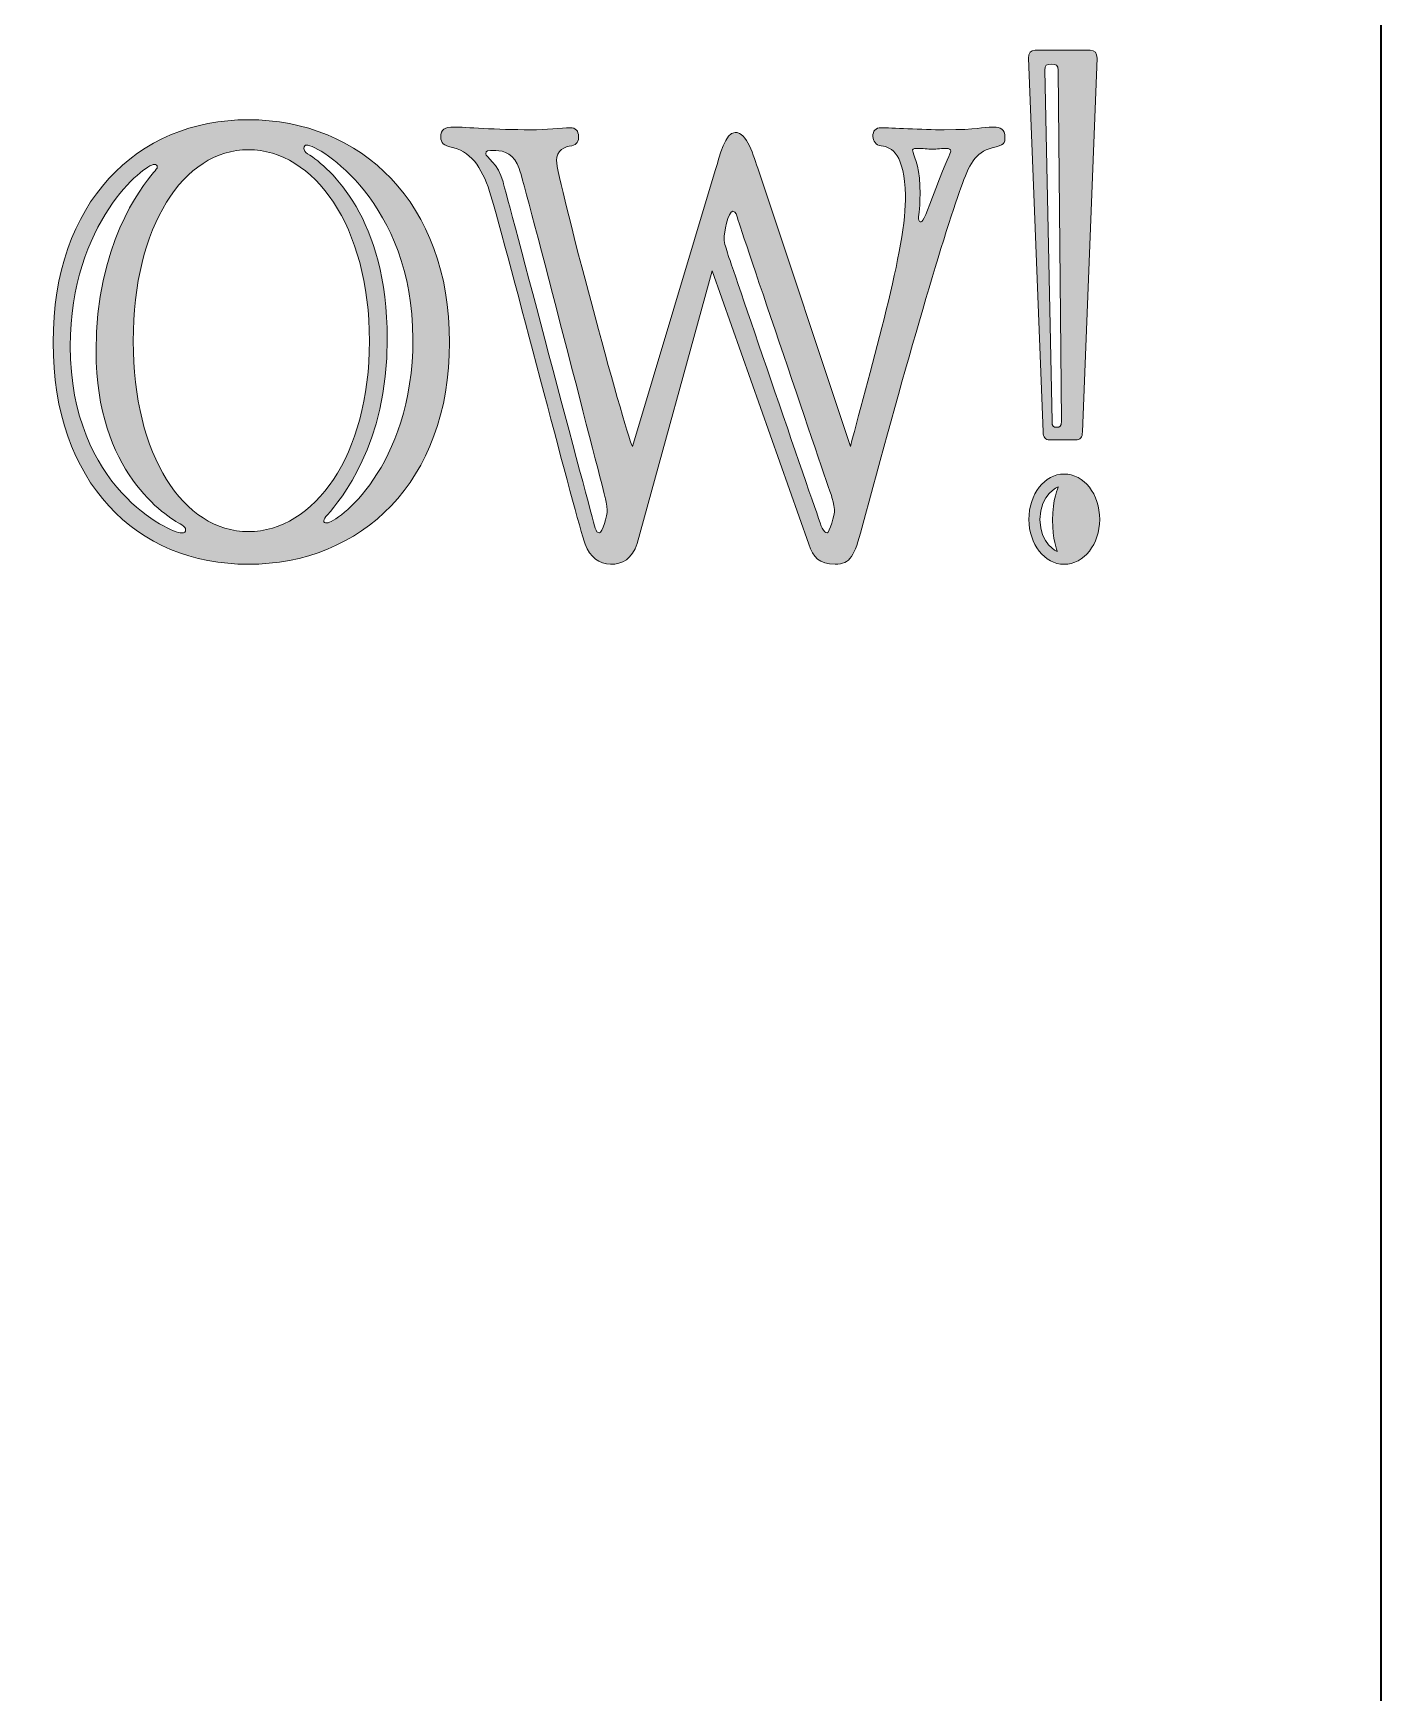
# Model space of a CAD drawing. Extents: x 68 to 882, y -1074 to 317.
# Drawn here: x 731.3 to 881.7, y -889.1 to -704 of the extents above; entities that cross this region are included whole.
import ezdxf

# ---------------------------------------------------------------- set-up
doc = ezdxf.new("R2010")
doc.units = 0
doc.header["$MEASUREMENT"] = 0
doc.layers.add('Layer 1', color=7, linetype='Continuous', lineweight=0)

# ---------------------------------------------------------------- blocks, each defined once
blk = doc.blocks.new('Block_8')
at = {"layer": 'Layer 1', "true_color": 0x000000, "transparency": 33554687}
h = blk.add_hatch(color=18, dxfattribs=at)
h.dxf.hatch_style = 2
edge = h.paths.add_edge_path()
edge.add_spline(control_points=[(845.68, -708.11), (845.68, -707.51), (845.44, -707.44), (844.92, -707.44), (844.39, -707.44), (844.16, -707.51), (844.16, -708.11), (844.16, -708.11), (844.98, -747.27), (844.98, -747.27), (844.98, -747.87), (845.15, -747.94), (845.5, -747.94), (845.85, -747.94), (846.03, -747.87), (846.03, -747.27), (846.03, -747.27), (845.68, -708.11), (845.68, -708.11)], knot_values=[0, 0, 0, 0, 1, 1, 1, 2, 2, 2, 3, 3, 3, 4, 4, 4, 5, 5, 5, 6, 6, 6, 6], degree=3, periodic=0)
edge = h.paths.add_edge_path()
edge.add_spline(control_points=[(843.63, -758.23), (843.63, -760.99), (845.56, -761.82), (845.56, -761.82), (845.56, -761.82), (845.03, -760.32), (845.03, -758.31), (845.03, -756), (845.68, -754.58), (845.68, -754.58), (845.68, -754.58), (843.63, -755.4), (843.63, -758.23)], knot_values=[0, 0, 0, 0, 1, 1, 1, 2, 2, 2, 3, 3, 3, 4, 4, 4, 4], degree=3, periodic=0)
edge = h.paths.add_edge_path()
edge.add_spline(control_points=[(846.32, -753.16), (848.54, -753.16), (850.3, -755.4), (850.3, -758.23), (850.3, -760.99), (848.54, -763.23), (846.32, -763.23), (844.16, -763.23), (842.4, -760.99), (842.4, -758.23), (842.4, -755.4), (844.16, -753.16), (846.32, -753.16)], knot_values=[0, 0, 0, 0, 1, 1, 1, 2, 2, 2, 3, 3, 3, 4, 4, 4, 4], degree=3, periodic=0)
edge = h.paths.add_edge_path()
edge.add_spline(control_points=[(848.37, -748.46), (848.37, -749.06), (848.13, -749.36), (847.61, -749.36), (847.61, -749.36), (844.74, -749.36), (844.74, -749.36), (844.22, -749.36), (843.98, -749.06), (843.98, -748.46), (843.98, -748.46), (842.35, -706.76), (842.35, -706.76), (842.35, -706.17), (842.58, -705.87), (843.11, -705.87), (843.11, -705.87), (849.24, -705.87), (849.24, -705.87), (849.77, -705.87), (850, -706.17), (850, -706.76), (850, -706.76), (848.37, -748.46), (848.37, -748.46)], knot_values=[0, 0, 0, 0, 1, 1, 1, 2, 2, 2, 3, 3, 3, 4, 4, 4, 5, 5, 5, 6, 6, 6, 7, 7, 7, 8, 8, 8, 8], degree=3, periodic=0)
h = blk.add_hatch(color=18, dxfattribs=at)
h.dxf.hatch_style = 2
edge = h.paths.add_edge_path()
edge.add_spline(control_points=[(773.65, -738.09), (773.65, -722.88), (763.19, -716.46), (761.78, -716.46), (761.61, -716.46), (761.49, -716.54), (761.49, -716.83), (761.49, -716.98), (761.61, -717.28), (761.9, -717.43), (764.47, -719.07), (770.79, -724.59), (770.79, -738.09), (770.79, -749.95), (765.58, -756), (764.12, -757.71), (763.83, -758.01), (763.71, -758.16), (763.71, -758.38), (763.71, -758.53), (763.77, -758.61), (764.06, -758.61), (765.12, -758.61), (773.65, -752.49), (773.65, -738.09)], knot_values=[0, 0, 0, 0, 1, 1, 1, 2, 2, 2, 3, 3, 3, 4, 4, 4, 5, 5, 5, 6, 6, 6, 7, 7, 7, 8, 8, 8, 8], degree=3, periodic=0)
edge = h.paths.add_edge_path()
edge.add_spline(control_points=[(755.29, -759.58), (762.6, -759.58), (768.8, -751.15), (768.8, -738.32), (768.8, -725.49), (762.6, -716.98), (755.29, -716.98), (748.04, -716.98), (742.43, -725.49), (742.43, -738.32), (742.43, -751.15), (748.04, -759.58), (755.29, -759.58)], knot_values=[0, 0, 0, 0, 1, 1, 1, 2, 2, 2, 3, 3, 3, 4, 4, 4, 4], degree=3, periodic=0)
edge = h.paths.add_edge_path()
edge.add_spline(control_points=[(735.41, -738.91), (735.41, -754.73), (746.58, -759.73), (747.81, -759.73), (748.16, -759.73), (748.28, -759.65), (748.28, -759.35), (748.28, -759.2), (748.16, -759.06), (747.87, -758.83), (746, -757.86), (738.28, -752.94), (738.28, -739.44), (738.28, -727.65), (743.25, -721.24), (744.71, -719.52), (744.94, -719.22), (745.12, -719.07), (745.12, -718.92), (745.12, -718.7), (745, -718.62), (744.77, -718.62), (743.72, -718.62), (735.41, -725.04), (735.41, -738.91)], knot_values=[0, 0, 0, 0, 1, 1, 1, 2, 2, 2, 3, 3, 3, 4, 4, 4, 5, 5, 5, 6, 6, 6, 7, 7, 7, 8, 8, 8, 8], degree=3, periodic=0)
edge = h.paths.add_edge_path()
edge.add_spline(control_points=[(755.29, -713.63), (767.86, -713.63), (777.74, -722.88), (777.74, -738.47), (777.74, -754.06), (767.86, -763.23), (755.29, -763.23), (742.78, -763.23), (733.49, -754.13), (733.49, -738.47), (733.49, -722.88), (742.78, -713.63), (755.29, -713.63)], knot_values=[0, 0, 0, 0, 1, 1, 1, 2, 2, 2, 3, 3, 3, 4, 4, 4, 4], degree=3, periodic=0)
h = blk.add_hatch(color=18, dxfattribs=at)
h.dxf.hatch_style = 2
edge = h.paths.add_edge_path()
edge.add_spline(control_points=[(830.24, -721.01), (830.3, -723.47), (830.07, -724.14), (830.07, -724.67), (830.13, -724.97), (830.24, -725.04), (830.36, -725.04), (830.6, -725.04), (830.95, -724.07), (832, -721.31), (833.17, -718.18), (833.69, -717.36), (833.69, -717.13), (833.64, -716.91), (833.52, -716.83), (833.17, -716.83), (832.76, -716.83), (832.12, -716.91), (831.59, -716.91), (831.18, -716.91), (830.48, -716.83), (829.89, -716.83), (829.49, -716.83), (829.37, -716.91), (829.43, -717.13), (829.43, -717.51), (830.19, -718.55), (830.24, -721.01)], knot_values=[0, 0, 0, 0, 1, 1, 1, 2, 2, 2, 3, 3, 3, 4, 4, 4, 5, 5, 5, 6, 6, 6, 7, 7, 7, 8, 8, 8, 9, 9, 9, 9], degree=3, periodic=0)
edge = h.paths.add_edge_path()
edge.add_spline(control_points=[(809.37, -723.85), (808.79, -723.85), (808.38, -726.31), (808.38, -726.9), (808.38, -727.5), (808.61, -727.95), (808.85, -728.77), (809.37, -730.34), (818.73, -757.64), (819.31, -759.2), (819.55, -759.58), (819.66, -759.73), (819.9, -759.73), (820.13, -759.73), (820.71, -757.71), (820.71, -757.12), (820.66, -756.59), (820.42, -755.77), (820.42, -755.77), (820.42, -755.77), (810.72, -727.28), (809.96, -724.89), (809.78, -724.29), (809.72, -723.85), (809.37, -723.85)], knot_values=[0, 0, 0, 0, 1, 1, 1, 2, 2, 2, 3, 3, 3, 4, 4, 4, 5, 5, 5, 6, 6, 6, 7, 7, 7, 8, 8, 8, 8], degree=3, periodic=0)
edge = h.paths.add_edge_path()
edge.add_spline(control_points=[(785.52, -719.07), (784.99, -717.51), (783.82, -717.06), (782.89, -717.06), (781.89, -717.06), (781.78, -717.06), (781.78, -717.43), (781.78, -717.8), (783.18, -718.48), (783.71, -720.56), (784.12, -722.06), (793.53, -757.64), (794, -759.2), (794.11, -759.58), (794.23, -759.73), (794.46, -759.73), (794.76, -759.73), (795.34, -757.79), (795.34, -757.19), (795.34, -756.67), (795.11, -755.77), (795.11, -755.77), (795.11, -755.77), (786.1, -720.71), (785.52, -719.07)], knot_values=[0, 0, 0, 0, 1, 1, 1, 2, 2, 2, 3, 3, 3, 4, 4, 4, 5, 5, 5, 6, 6, 6, 7, 7, 7, 8, 8, 8, 8], degree=3, periodic=0)
edge = h.paths.add_edge_path()
edge.add_spline(control_points=[(822.47, -750.1), (824.75, -741.38), (828.84, -727.5), (828.61, -722.06), (828.49, -717.51), (827.15, -716.69), (825.92, -716.54), (825.28, -716.46), (825.04, -716.01), (824.98, -715.49), (824.98, -714.89), (825.28, -714.52), (825.92, -714.52), (826.91, -714.52), (830.54, -714.75), (832.93, -714.75), (836.85, -714.75), (836.97, -714.45), (838.49, -714.45), (839.19, -714.45), (839.72, -714.67), (839.72, -715.57), (839.77, -716.24), (839.6, -716.46), (838.31, -716.76), (836.32, -717.28), (835.74, -718.62), (834.81, -721.24), (832.93, -726.23), (828.02, -743.17), (823.75, -759.2), (822.94, -762.26), (822.47, -763.23), (820.77, -763.23), (818.96, -763.23), (818.32, -762.41), (817.85, -760.99), (817.85, -760.99), (807.03, -730.49), (807.03, -730.49), (807.03, -730.49), (798.67, -760.92), (798.67, -760.92), (798.15, -762.64), (796.98, -763.23), (795.69, -763.23), (794.46, -763.23), (793.41, -762.41), (792.89, -760.99), (791.77, -757.94), (785.17, -731.83), (782.36, -722.13), (781.54, -719.37), (780.32, -717.28), (778.21, -716.76), (776.92, -716.46), (776.81, -716.24), (776.75, -715.57), (776.75, -714.67), (777.22, -714.45), (778.21, -714.45), (779.5, -714.45), (782.89, -714.75), (786.81, -714.75), (788.5, -714.75), (790.2, -714.52), (791.19, -714.52), (791.83, -714.52), (792.13, -714.89), (792.13, -715.49), (792.18, -716.01), (791.95, -716.39), (791.37, -716.54), (790.61, -716.61), (789.67, -717.06), (789.67, -718.18), (789.73, -720.27), (797.27, -748.24), (798.15, -750.1), (798.15, -750.1), (807.39, -719.3), (807.39, -719.3), (807.91, -717.58), (808.5, -715.04), (809.61, -715.04), (810.95, -715.04), (811.65, -717.58), (812.24, -719.37), (812.24, -719.37), (822.47, -750.1), (822.47, -750.1)], knot_values=[0, 0, 0, 0, 1, 1, 1, 2, 2, 2, 3, 3, 3, 4, 4, 4, 5, 5, 5, 6, 6, 6, 7, 7, 7, 8, 8, 8, 9, 9, 9, 10, 10, 10, 11, 11, 11, 12, 12, 12, 13, 13, 13, 14, 14, 14, 15, 15, 15, 16, 16, 16, 17, 17, 17, 18, 18, 18, 19, 19, 19, 20, 20, 20, 21, 21, 21, 22, 22, 22, 23, 23, 23, 24, 24, 24, 25, 25, 25, 26, 26, 26, 27, 27, 27, 28, 28, 28, 29, 29, 29, 30, 30, 30, 30], degree=3, periodic=0)
at = {"layer": 'Layer 1'}
for points, knots in [([(848.37, -748.46), (848.37, -749.06), (848.13, -749.36), (847.61, -749.36), (847.61, -749.36), (844.74, -749.36), (844.74, -749.36), (844.22, -749.36), (843.98, -749.06), (843.98, -748.46), (843.98, -748.46), (842.35, -706.76), (842.35, -706.76), (842.35, -706.17), (842.58, -705.87), (843.11, -705.87), (843.11, -705.87), (849.24, -705.87), (849.24, -705.87), (849.77, -705.87), (850, -706.17), (850, -706.76), (850, -706.76), (848.37, -748.46), (848.37, -748.46)], [0, 0, 0, 0, 1, 1, 1, 2, 2, 2, 3, 3, 3, 4, 4, 4, 5, 5, 5, 6, 6, 6, 7, 7, 7, 8, 8, 8, 8]), ([(845.68, -708.11), (845.68, -707.51), (845.44, -707.44), (844.92, -707.44), (844.39, -707.44), (844.16, -707.51), (844.16, -708.11), (844.16, -708.11), (844.98, -747.27), (844.98, -747.27), (844.98, -747.87), (845.15, -747.94), (845.5, -747.94), (845.85, -747.94), (846.03, -747.87), (846.03, -747.27), (846.03, -747.27), (845.68, -708.11), (845.68, -708.11)], [0, 0, 0, 0, 1, 1, 1, 2, 2, 2, 3, 3, 3, 4, 4, 4, 5, 5, 5, 6, 6, 6, 6]), ([(755.29, -713.63), (767.86, -713.63), (777.74, -722.88), (777.74, -738.47), (777.74, -754.06), (767.86, -763.23), (755.29, -763.23), (742.78, -763.23), (733.49, -754.13), (733.49, -738.47), (733.49, -722.88), (742.78, -713.63), (755.29, -713.63)], [0, 0, 0, 0, 1, 1, 1, 2, 2, 2, 3, 3, 3, 4, 4, 4, 4]), ([(822.47, -750.1), (824.75, -741.38), (828.84, -727.5), (828.61, -722.06), (828.49, -717.51), (827.15, -716.69), (825.92, -716.54), (825.28, -716.46), (825.04, -716.01), (824.98, -715.49), (824.98, -714.89), (825.28, -714.52), (825.92, -714.52), (826.91, -714.52), (830.54, -714.75), (832.93, -714.75), (836.85, -714.75), (836.97, -714.45), (838.49, -714.45), (839.19, -714.45), (839.72, -714.67), (839.72, -715.57), (839.77, -716.24), (839.6, -716.46), (838.31, -716.76), (836.32, -717.28), (835.74, -718.62), (834.81, -721.24), (832.93, -726.23), (828.02, -743.17), (823.75, -759.2), (822.94, -762.26), (822.47, -763.23), (820.77, -763.23), (818.96, -763.23), (818.32, -762.41), (817.85, -760.99), (817.85, -760.99), (807.03, -730.49), (807.03, -730.49), (807.03, -730.49), (798.67, -760.92), (798.67, -760.92), (798.15, -762.64), (796.98, -763.23), (795.69, -763.23), (794.46, -763.23), (793.41, -762.41), (792.89, -760.99), (791.77, -757.94), (785.17, -731.83), (782.36, -722.13), (781.54, -719.37), (780.32, -717.28), (778.21, -716.76), (776.92, -716.46), (776.81, -716.24), (776.75, -715.57), (776.75, -714.67), (777.22, -714.45), (778.21, -714.45), (779.5, -714.45), (782.89, -714.75), (786.81, -714.75), (788.5, -714.75), (790.2, -714.52), (791.19, -714.52), (791.83, -714.52), (792.13, -714.89), (792.13, -715.49), (792.18, -716.01), (791.95, -716.39), (791.37, -716.54), (790.61, -716.61), (789.67, -717.06), (789.67, -718.18), (789.73, -720.27), (797.27, -748.24), (798.15, -750.1), (798.15, -750.1), (807.39, -719.3), (807.39, -719.3), (807.91, -717.58), (808.5, -715.04), (809.61, -715.04), (810.95, -715.04), (811.65, -717.58), (812.24, -719.37), (812.24, -719.37), (822.47, -750.1), (822.47, -750.1)], [0, 0, 0, 0, 1, 1, 1, 2, 2, 2, 3, 3, 3, 4, 4, 4, 5, 5, 5, 6, 6, 6, 7, 7, 7, 8, 8, 8, 9, 9, 9, 10, 10, 10, 11, 11, 11, 12, 12, 12, 13, 13, 13, 14, 14, 14, 15, 15, 15, 16, 16, 16, 17, 17, 17, 18, 18, 18, 19, 19, 19, 20, 20, 20, 21, 21, 21, 22, 22, 22, 23, 23, 23, 24, 24, 24, 25, 25, 25, 26, 26, 26, 27, 27, 27, 28, 28, 28, 29, 29, 29, 30, 30, 30, 30]), ([(773.65, -738.09), (773.65, -722.88), (763.19, -716.46), (761.78, -716.46), (761.61, -716.46), (761.49, -716.54), (761.49, -716.83), (761.49, -716.98), (761.61, -717.28), (761.9, -717.43), (764.47, -719.07), (770.79, -724.59), (770.79, -738.09), (770.79, -749.95), (765.58, -756), (764.12, -757.71), (763.83, -758.01), (763.71, -758.16), (763.71, -758.38), (763.71, -758.53), (763.77, -758.61), (764.06, -758.61), (765.12, -758.61), (773.65, -752.49), (773.65, -738.09)], [0, 0, 0, 0, 1, 1, 1, 2, 2, 2, 3, 3, 3, 4, 4, 4, 5, 5, 5, 6, 6, 6, 7, 7, 7, 8, 8, 8, 8]), ([(755.29, -759.58), (762.6, -759.58), (768.8, -751.15), (768.8, -738.32), (768.8, -725.49), (762.6, -716.98), (755.29, -716.98), (748.04, -716.98), (742.43, -725.49), (742.43, -738.32), (742.43, -751.15), (748.04, -759.58), (755.29, -759.58)], [0, 0, 0, 0, 1, 1, 1, 2, 2, 2, 3, 3, 3, 4, 4, 4, 4]), ([(785.52, -719.07), (784.99, -717.51), (783.82, -717.06), (782.89, -717.06), (781.89, -717.06), (781.78, -717.06), (781.78, -717.43), (781.78, -717.8), (783.18, -718.48), (783.71, -720.56), (784.12, -722.06), (793.53, -757.64), (794, -759.2), (794.11, -759.58), (794.23, -759.73), (794.46, -759.73), (794.76, -759.73), (795.34, -757.79), (795.34, -757.19), (795.34, -756.67), (795.11, -755.77), (795.11, -755.77), (795.11, -755.77), (786.1, -720.71), (785.52, -719.07)], [0, 0, 0, 0, 1, 1, 1, 2, 2, 2, 3, 3, 3, 4, 4, 4, 5, 5, 5, 6, 6, 6, 7, 7, 7, 8, 8, 8, 8]), ([(830.24, -721.01), (830.3, -723.47), (830.07, -724.14), (830.07, -724.67), (830.13, -724.97), (830.24, -725.04), (830.36, -725.04), (830.6, -725.04), (830.95, -724.07), (832, -721.31), (833.17, -718.18), (833.69, -717.36), (833.69, -717.13), (833.64, -716.91), (833.52, -716.83), (833.17, -716.83), (832.76, -716.83), (832.12, -716.91), (831.59, -716.91), (831.18, -716.91), (830.48, -716.83), (829.89, -716.83), (829.49, -716.83), (829.37, -716.91), (829.43, -717.13), (829.43, -717.51), (830.19, -718.55), (830.24, -721.01)], [0, 0, 0, 0, 1, 1, 1, 2, 2, 2, 3, 3, 3, 4, 4, 4, 5, 5, 5, 6, 6, 6, 7, 7, 7, 8, 8, 8, 9, 9, 9, 9]), ([(735.41, -738.91), (735.41, -754.73), (746.58, -759.73), (747.81, -759.73), (748.16, -759.73), (748.28, -759.65), (748.28, -759.35), (748.28, -759.2), (748.16, -759.06), (747.87, -758.83), (746, -757.86), (738.28, -752.94), (738.28, -739.44), (738.28, -727.65), (743.25, -721.24), (744.71, -719.52), (744.94, -719.22), (745.12, -719.07), (745.12, -718.92), (745.12, -718.7), (745, -718.62), (744.77, -718.62), (743.72, -718.62), (735.41, -725.04), (735.41, -738.91)], [0, 0, 0, 0, 1, 1, 1, 2, 2, 2, 3, 3, 3, 4, 4, 4, 5, 5, 5, 6, 6, 6, 7, 7, 7, 8, 8, 8, 8]), ([(809.37, -723.85), (808.79, -723.85), (808.38, -726.31), (808.38, -726.9), (808.38, -727.5), (808.61, -727.95), (808.85, -728.77), (809.37, -730.34), (818.73, -757.64), (819.31, -759.2), (819.55, -759.58), (819.66, -759.73), (819.9, -759.73), (820.13, -759.73), (820.71, -757.71), (820.71, -757.12), (820.66, -756.59), (820.42, -755.77), (820.42, -755.77), (820.42, -755.77), (810.72, -727.28), (809.96, -724.89), (809.78, -724.29), (809.72, -723.85), (809.37, -723.85)], [0, 0, 0, 0, 1, 1, 1, 2, 2, 2, 3, 3, 3, 4, 4, 4, 5, 5, 5, 6, 6, 6, 7, 7, 7, 8, 8, 8, 8]), ([(846.32, -753.16), (848.54, -753.16), (850.3, -755.4), (850.3, -758.23), (850.3, -760.99), (848.54, -763.23), (846.32, -763.23), (844.16, -763.23), (842.4, -760.99), (842.4, -758.23), (842.4, -755.4), (844.16, -753.16), (846.32, -753.16)], [0, 0, 0, 0, 1, 1, 1, 2, 2, 2, 3, 3, 3, 4, 4, 4, 4]), ([(843.63, -758.23), (843.63, -760.99), (845.56, -761.82), (845.56, -761.82), (845.56, -761.82), (845.03, -760.32), (845.03, -758.31), (845.03, -756), (845.68, -754.58), (845.68, -754.58), (845.68, -754.58), (843.63, -755.4), (843.63, -758.23)], [0, 0, 0, 0, 1, 1, 1, 2, 2, 2, 3, 3, 3, 4, 4, 4, 4])]:
    blk.add_open_spline(points, degree=3, knots=knots, dxfattribs=at)
blk = doc.blocks.new('Block_0')
at = {"layer": 'Layer 1', "color": 1, "lineweight": 35, "true_color": 0xff0000}
blk.add_open_spline([(675.92, 317.38), (675.92, 317.38), (269.82, 317.38), (269.82, 317.38), (269.82, 317.38), (68.48, 31.58), (68.48, 31.58), (68.48, 31.58), (68.48, -1074.32), (68.48, -1074.32), (68.48, -1074.32), (881.67, -1074.32), (881.67, -1074.32), (881.67, -1074.32), (881.67, 31.33), (881.67, 31.33), (881.67, 31.33), (675.92, 317.38), (675.92, 317.38)], degree=3, knots=[0, 0, 0, 0, 1, 1, 1, 2, 2, 2, 3, 3, 3, 4, 4, 4, 5, 5, 5, 6, 6, 6, 6], dxfattribs=at)
at = {"layer": 'Layer 1'}
blk.add_blockref('Block_8', (0, 0), dxfattribs=at)

msp = doc.modelspace()

# ---------------------------------------------------------------- block references
at = {"layer": 'Layer 1'}
msp.add_blockref('Block_0', (0, 0), dxfattribs=at)

doc.saveas('drawing.dxf')
